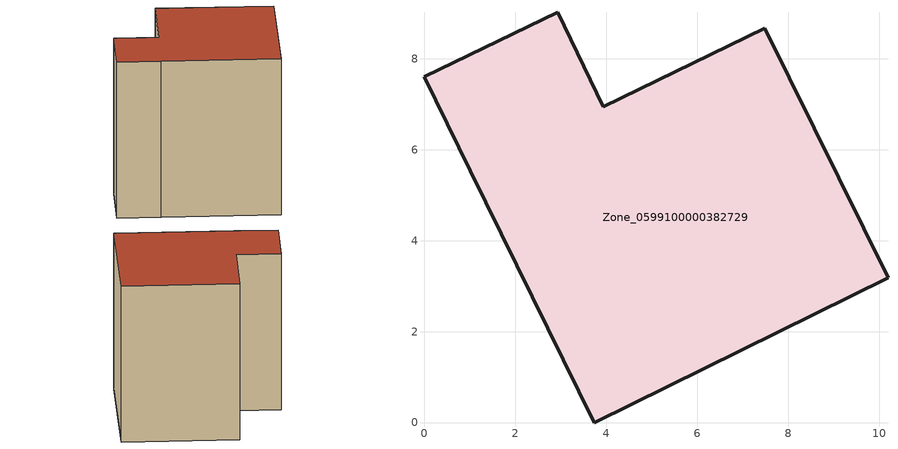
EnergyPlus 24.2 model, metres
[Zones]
Zone_0599100000382729
 floor ground (C_G): 0,7.61 2.93,9.02 3.93,6.95 7.48,8.67 10.19,3.19 3.73,0 1,5.54 z0
 wall outside (C_F): 1,5.54 3.73,0 10.19,3.19 7.48,8.67 3.93,6.95 2.93,9.02 0,7.61 1,5.54 z0:8.67
 roof outside (C_R): 2.93,9.02 0,7.61 1,5.54 3.73,0 10.19,3.19 7.48,8.67 3.93,6.95 z8.67
[BUILDING]
Pand.0599100000382729: North Axis=0; Terrain=City; Loads Convergence Tolerance Value=0.04; Temperature Convergence Tolerance Value=0.4; Solar Distribution=FullExterior; Maximum Number of Warmup Days=25; Minimum Number of Warmup Days=1
[Site:Location]
Rotterdam.The.Hague.AP_ZH_NLD Design_Conditions: Latitude=51.96; Longitude=4.45; Time Zone=1; Elevation=-4.5
[SITE:GROUNDTEMPERATURE:BUILDINGSURFACE]
18, 18, 18, 18, 18, 18, 18, 18, 18, 18, 18, 18
[MATERIAL] Thermal Absorptance=0.9; Solar Absorptance=0.7; Visible Absorptance=0.7
Name | Roughness | Thickness | Conductivity | Density | Specific Heat
G.TI.1992-2005 | MediumSmooth | 0.15 | 0.06 | 540 | 1210
F.TI.1992-2005 | Rough | 0.3 | 0.12 | 1920 | 840
R.TI.1992-2005 | MediumRough | 0.2 | 0.08 | 1500 | 1000
[CONSTRUCTION]
C_G: G.TI.1992-2005
C_F: F.TI.1992-2005
C_R: R.TI.1992-2005
[ZONE]
Zone_0599100000382729: Type=1; Multiplier=1; Ceiling Height=Autocalculate; Volume=Autocalculate; Floor Area=autocalculate; Part of Total Floor Area=Yes
[ZONEINFILTRATION:DESIGNFLOWRATE]
Infil_Zone_0599100000382729: Zone or ZoneList or Space or SpaceList=Zone_0599100000382729; Schedule=AlwaysOn; Design Flow Rate Calculation Method=Flow/Area; Flow Rate per Floor Area=0.0015; Constant Term Coefficient=1; Temperature Term Coefficient=0; Velocity Term Coefficient=0; Velocity Squared Term Coefficient=0
[HVACTEMPLATE:ZONE:IDEALLOADSAIRSYSTEM]
Zone_0599100000382729: Maximum Heating Supply Air Temperature=50; Minimum Cooling Supply Air Temperature=13; Maximum Heating Supply Air Humidity Ratio=0.0156; Minimum Cooling Supply Air Humidity Ratio=0.0077; Heating Limit=NoLimit; Cooling Limit=NoLimit; Dehumidification Control Type=ConstantSensibleHeatRatio; Cooling Sensible Heat Ratio=0.7; Dehumidification Setpoint=60; Humidification Control Type=None; Humidification Setpoint=30; Outdoor Air Method=None; Outdoor Air Flow Rate per Person=0.00944; Outdoor Air Flow Rate per Zone Floor Area=0; Outdoor Air Flow Rate per Zone=0; Demand Controlled Ventilation Type=None; Outdoor Air Economizer Type=NoEconomizer; Heat Recovery Type=None; Sensible Heat Recovery Effectiveness=0.7; Latent Heat Recovery Effectiveness=0.65
[ZONECONTROL:THERMOSTAT]
ThermostatControl_Zone_0599100000382729: Zone or ZoneList=Zone_0599100000382729; Control Type Schedule=DualSetpointControlType; Control 1=Thermostat_Zone_0599100000382729; Temperature Difference Between Cutout And Setpoint=0
[THERMOSTATSETPOINT:DUALSETPOINT]
Thermostat_Zone_0599100000382729: Heating Setpoint Temperature Schedule=HeatingSetpoint_Zone_0599100000382729; Cooling Setpoint Temperature Schedule=CoolingSetpoint_Zone_0599100000382729
[SCHEDULE:COMPACT]
HeatingSetpoint_Zone_0599100000382729: Through: 12/31, For: AllDays, Until: 24:00, 21
CoolingSetpoint_Zone_0599100000382729: Through: 12/31, For: AllDays, Until: 24:00, 24
DualSetpointControlType: Through: 12/31, For: AllDays, Until: 24:00, 4
AlwaysOn: Through: 12/31, For: AllDays, Until: 24:00, 1
